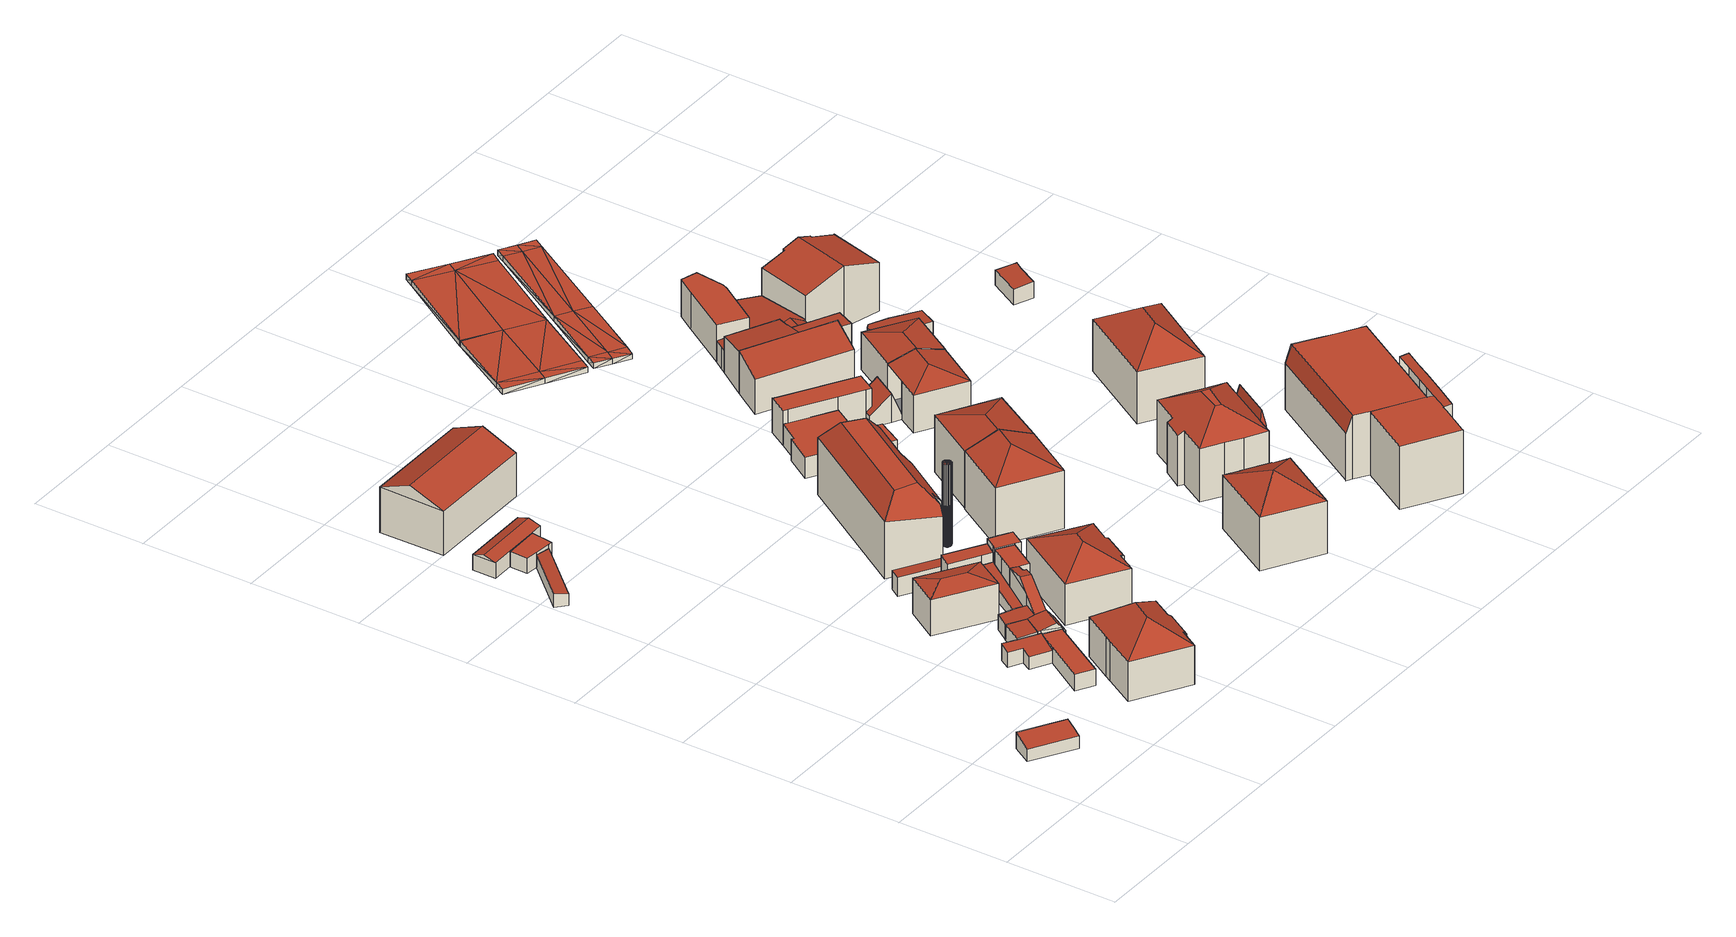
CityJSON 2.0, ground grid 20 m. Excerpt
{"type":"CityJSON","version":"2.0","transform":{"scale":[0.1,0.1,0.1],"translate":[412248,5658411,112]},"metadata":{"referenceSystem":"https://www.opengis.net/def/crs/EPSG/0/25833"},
"CityObjects":{
"building1":{"type":"Building","attributes":{"Dachtyp_tdc":"tdcPolyFlatRoof","Gemeindeschluessel":14612000,"Dachneigung":10.84,"QualitaetDacherkennung":71,"Geometrietyp2DReferenz":"3000","measuredHeight":3.01,"function":"31001_9998","roofType":"2100"},"geometry":[{"type":"Solid","lod":"2","boundaries":[[[[0,1,2,3]],[[1,4,5,2]],[[4,6,7,5]],[[6,8,9,7]],[[8,0,3,9]],[[8,6,4,1,0]],[[3,2,5,7,9]]]],"semantics":{"surfaces":[{"type":"WallSurface"},{"type":"RoofSurface"},{"type":"GroundSurface"}],"values":[[0,0,0,0,0,1,2]]}}]},
"building2":{"type":"Building","attributes":{"Dachtyp_tdc":"tdcPolyFlatRoof","Gemeindeschluessel":14612000,"Dachneigung":6.75,"QualitaetDacherkennung":73,"Geometrietyp2DReferenz":"3000","measuredHeight":2.39,"function":"31001_9998","roofType":"2100"},"geometry":[{"type":"Solid","lod":"2","boundaries":[[[[10,11,12,13]],[[11,14,15,12]],[[14,16,17,15]],[[16,10,13,17]],[[16,14,11,10]],[[13,12,15,17]]]],"semantics":{"surfaces":[{"type":"WallSurface"},{"type":"RoofSurface"},{"type":"GroundSurface"}],"values":[[0,0,0,0,1,2]]}}]},
"building3":{"type":"Building","attributes":{"Dachtyp_tdc":"tdcPolyFlatRoof","Gemeindeschluessel":14612000,"Dachneigung":0,"QualitaetDacherkennung":74,"Geometrietyp2DReferenz":"3000","measuredHeight":3.04,"function":"31001_9998","roofType":"1000"},"geometry":[{"type":"Solid","lod":"2","boundaries":[[[[18,19,20,21]],[[19,22,23,20]],[[22,24,25,23]],[[24,26,27,25]],[[26,18,21,27]],[[26,24,22,19,18]],[[21,20,23,25,27]]]],"semantics":{"surfaces":[{"type":"WallSurface"},{"type":"RoofSurface"},{"type":"GroundSurface"}],"values":[[0,0,0,0,0,1,2]]}}]},
"building4":{"type":"Building","attributes":{"Dachtyp_tdc":"tdcPolyFlatRoof","Gemeindeschluessel":14612000,"Dachneigung":10.93,"QualitaetDacherkennung":61,"Geometrietyp2DReferenz":"3000","measuredHeight":3.17,"function":"31001_9998","roofType":"2100"},"geometry":[{"type":"Solid","lod":"2","boundaries":[[[[28,29,30,31]],[[29,32,33,30]],[[32,34,35,33]],[[34,36,37,35]],[[36,38,39,37]],[[38,40,41,39]],[[40,42,43,41]],[[42,28,31,43]],[[42,40,38,36,34,32,29,28]],[[31,30,33,35,37,39,41,43]]]],"semantics":{"surfaces":[{"type":"WallSurface"},{"type":"RoofSurface"},{"type":"GroundSurface"}],"values":[[0,0,0,0,0,0,0,0,1,2]]}}]},
"building5":{"type":"Building","attributes":{"Dachtyp_tdc":"tdcHipRoof","Gemeindeschluessel":14612000,"Dachneigung":35.34,"QualitaetDacherkennung":73,"Geometrietyp2DReferenz":"3000","measuredHeight":11.18,"function":"31001_9998","roofType":"3200"},"geometry":[{"type":"Solid","lod":"2","boundaries":[[[[44,45,46,47]],[[45,48,49,46]],[[48,50,51,49]],[[50,52,53,51]],[[52,54,55,53]],[[54,56,57,55]],[[56,58,59,57]],[[58,60,61,59]],[[60,62,63,61]],[[62,44,47,63]],[[58,56,64]],[[50,48,65]],[[56,54,52,50,65,64]],[[48,45,44,62,60,58,64,65]],[[47,46,49,51,53,55,57,59,61,63]]]],"semantics":{"surfaces":[{"type":"WallSurface"},{"type":"RoofSurface"},{"type":"GroundSurface"}],"values":[[0,0,0,0,0,0,0,0,0,0,1,1,1,1,2]]}}]},
"building6":{"type":"Building","attributes":{"Gemeindeschluessel":14612000,"Dachtyp_tdc":"tdcPolyFlatRoof","Dachneigung":3.36,"QualitaetDacherkennung":76,"Geometrietyp2DReferenz":"3000","measuredHeight":3.01,"function":"31001_9998","roofType":"2100"},"geometry":[{"type":"Solid","lod":"2","boundaries":[[[[66,67,68,69]],[[67,70,71,68]],[[70,72,73,71]],[[72,66,69,73]],[[72,70,67,66]],[[69,68,71,73]]]],"semantics":{"surfaces":[{"type":"WallSurface"},{"type":"RoofSurface"},{"type":"GroundSurface"}],"values":[[0,0,0,0,1,2]]}}]},
"building7":{"type":"Building","attributes":{"Dachtyp_tdc":"tdcPolyFlatRoof","Gemeindeschluessel":14612000,"Dachneigung":2.92,"QualitaetDacherkennung":87,"Geometrietyp2DReferenz":"3000","measuredHeight":2.9,"function":"31001_9998","roofType":"2100"},"geometry":[{"type":"Solid","lod":"2","boundaries":[[[[74,75,76,77]],[[75,78,79,76]],[[78,80,81,79]],[[80,82,83,81]],[[82,84,85,83]],[[84,74,77,85]],[[84,82,80,78,75,74]],[[77,76,79,81,83,85]]]],"semantics":{"surfaces":[{"type":"WallSurface"},{"type":"RoofSurface"},{"type":"GroundSurface"}],"values":[[0,0,0,0,0,0,1,2]]}}]},
"building8":{"type":"Building","attributes":{"Dachtyp_tdc":"tdcFreeFormRoof","Gemeindeschluessel":14612000,"Dachneigung":18.7,"QualitaetDacherkennung":93,"Geometrietyp2DReferenz":"3000","measuredHeight":3.52,"function":"31001_9998","roofType":"5000"},"geometry":[{"type":"Solid","lod":"2","boundaries":[[[[86,87,88,89]],[[87,90,91,88]],[[90,92,93,91]],[[92,78,94,93]],[[78,95,96,94]],[[95,86,89,96]],[[78,92,97,98,86,95]],[[97,90,87,98]],[[87,86,98]],[[92,90,97]],[[89,88,91,93,94,96]]]],"semantics":{"surfaces":[{"type":"WallSurface"},{"type":"RoofSurface"},{"type":"GroundSurface"}],"values":[[0,0,0,0,0,0,1,1,0,0,2]]}}]},
"building9":{"type":"Building","attributes":{"Dachtyp_tdc":"tdcFreeFormRoof","Gemeindeschluessel":14612000,"Dachneigung":12.52,"QualitaetDacherkennung":24,"Geometrietyp2DReferenz":"3000","measuredHeight":4.05,"function":"31001_9998","roofType":"5000"},"geometry":[{"type":"Solid","lod":"2","boundaries":[[[[99,100,101,102,103]],[[101,100,104,67,70,105]],[[99,104,100]],[[105,102,101]],[[106,107,108,109,110,111,112]],[[102,105,107,106]],[[105,70,108,107]],[[70,67,109,108]],[[67,104,110,109]],[[104,99,111,110]],[[99,103,112,111]],[[103,102,106,112]]]],"semantics":{"surfaces":[{"type":"RoofSurface"},{"type":"WallSurface"},{"type":"GroundSurface"}],"values":[[0,0,1,1,2,1,1,1,1,1,1,1]]}}]},
"building10":{"type":"Building","attributes":{"Dachtyp_tdc":"tdcPolyFlatRoof","Gemeindeschluessel":14612000,"Dachneigung":3.52,"QualitaetDacherkennung":75,"Geometrietyp2DReferenz":"3000","measuredHeight":3,"function":"31001_9998","roofType":"2100"},"geometry":[{"type":"Solid","lod":"2","boundaries":[[[[66,113,114,115]],[[113,116,117,114]],[[116,118,119,117]],[[118,120,121,119]],[[120,67,122,121]],[[67,66,115,122]],[[67,120,118,116,113,66]],[[115,114,117,119,121,122]]]],"semantics":{"surfaces":[{"type":"WallSurface"},{"type":"RoofSurface"},{"type":"GroundSurface"}],"values":[[0,0,0,0,0,0,1,2]]}}]},
"building11":{"type":"Building","attributes":{"Dachtyp_tdc":"tdcHipRoof","Gemeindeschluessel":14612000,"Dachneigung":16.91,"QualitaetDacherkennung":79,"Geometrietyp2DReferenz":"3000","measuredHeight":7.67,"function":"31001_9998","roofType":"3200"},"geometry":[{"type":"Solid","lod":"2","boundaries":[[[[123,124,125,126]],[[124,127,128,125]],[[127,129,130,128]],[[129,123,126,130]],[[127,124,131]],[[123,129,132]],[[124,123,132,131]],[[129,127,131,132]],[[126,125,128,130]]]],"semantics":{"surfaces":[{"type":"WallSurface"},{"type":"RoofSurface"},{"type":"GroundSurface"}],"values":[[0,0,0,0,1,1,1,1,2]]}}]},
"building12":{"type":"Building","attributes":{"Dachtyp_tdc":"tdcFreeFormRoof","Gemeindeschluessel":14612000,"Dachneigung":32.38,"QualitaetDacherkennung":28,"Geometrietyp2DReferenz":"3000","measuredHeight":6.66,"function":"31001_9998","roofType":"5000"},"geometry":[{"type":"Solid","lod":"2","boundaries":[[[[133,134,135,136]],[[134,137,138,135]],[[137,139,140,138]],[[139,141,142,140]],[[141,143,144,142]],[[143,145,146,144]],[[145,133,136,146]],[[147,148,134,133,145]],[[147,143,141,139,137,148]],[[145,143,147]],[[137,134,148]],[[136,135,138,140,142,144,146]]]],"semantics":{"surfaces":[{"type":"WallSurface"},{"type":"RoofSurface"},{"type":"GroundSurface"}],"values":[[0,0,0,0,0,0,0,1,1,0,0,2]]}}]},
"building13":{"type":"Building","attributes":{"Dachtyp_tdc":"tdcGableRoof","Gemeindeschluessel":14612000,"Dachneigung":23.23,"QualitaetDacherkennung":93,"Geometrietyp2DReferenz":"3000","measuredHeight":10.66,"function":"31001_9998","roofType":"3100"},"geometry":[{"type":"Solid","lod":"2","boundaries":[[[[149,150,151,152]],[[150,153,154,151]],[[153,155,156,154]],[[155,149,152,156]],[[153,150,157]],[[149,155,158]],[[150,149,158,157]],[[155,153,157,158]],[[152,151,154,156]]]],"semantics":{"surfaces":[{"type":"WallSurface"},{"type":"RoofSurface"},{"type":"GroundSurface"}],"values":[[0,0,0,0,0,0,1,1,2]]}}]},
"building14":{"type":"Building","attributes":{"Dachtyp_tdc":"tdcPolyFlatRoof","Gemeindeschluessel":14612000,"Dachneigung":5.98,"QualitaetDacherkennung":38,"Geometrietyp2DReferenz":"3000","measuredHeight":3.08,"function":"31001_9998","roofType":"2100"},"geometry":[{"type":"Solid","lod":"2","boundaries":[[[[159,160,161,162]],[[160,163,119,161]],[[163,164,117,119]],[[164,165,166,117]],[[165,167,168,166]],[[167,169,170,168]],[[169,171,172,170]],[[171,159,162,172]],[[171,169,167,165,164,163,160,159]],[[162,161,119,117,166,168,170,172]]]],"semantics":{"surfaces":[{"type":"WallSurface"},{"type":"RoofSurface"},{"type":"GroundSurface"}],"values":[[0,0,0,0,0,0,0,0,1,2]]}}]},
"building15":{"type":"Building","attributes":{"Dachtyp_tdc":"tdcPolyFlatRoof","Gemeindeschluessel":14612000,"Dachneigung":7.41,"QualitaetDacherkennung":58,"Geometrietyp2DReferenz":"3000","measuredHeight":5.14,"function":"31001_9998","roofType":"2100"},"geometry":[{"type":"Solid","lod":"2","boundaries":[[[[173,174,175,176]],[[174,177,178,175]],[[177,179,170,178]],[[179,180,168,170]],[[180,173,176,168]],[[180,179,177,174,173]],[[176,175,178,170,168]]]],"semantics":{"surfaces":[{"type":"WallSurface"},{"type":"RoofSurface"},{"type":"GroundSurface"}],"values":[[0,0,0,0,0,1,2]]}}]},
"building16":{"type":"Building","attributes":{"Dachtyp_tdc":"tdcPolyFlatRoof","Gemeindeschluessel":14612000,"Dachneigung":0,"QualitaetDacherkennung":71,"Geometrietyp2DReferenz":"3000","measuredHeight":5.78,"function":"31001_9998","roofType":"1000"},"geometry":[{"type":"Solid","lod":"2","boundaries":[[[[139,137,161,181]],[[137,182,162,161]],[[182,183,172,162]],[[183,184,185,172]],[[184,186,187,185]],[[186,139,181,187]],[[186,184,183,182,137,139]],[[181,161,162,172,185,187]]]],"semantics":{"surfaces":[{"type":"WallSurface"},{"type":"RoofSurface"},{"type":"GroundSurface"}],"values":[[0,0,0,0,0,0,1,2]]}}]},
"building17":{"type":"Building","attributes":{"Dachtyp_tdc":"tdcPolyFlatRoof","Gemeindeschluessel":14612000,"Dachneigung":3.73,"QualitaetDacherkennung":64,"Geometrietyp2DReferenz":"3000","measuredHeight":3.56,"function":"31001_9998","roofType":"2100"},"geometry":[{"type":"Solid","lod":"2","boundaries":[[[[188,189,190,191]],[[189,192,193,190]],[[192,194,195,193]],[[194,196,197,195]],[[194,192,189,188,198,199,200,201,202,196]],[[197,203,204,205,206,207,191,190,193,195]],[[201,200,205,204]],[[200,199,206,205]],[[199,198,207,206]],[[198,188,191,207]],[[196,202,203,197]],[[202,201,204,203]]]],"semantics":{"surfaces":[{"type":"WallSurface"},{"type":"RoofSurface"},{"type":"GroundSurface"}],"values":[[0,0,0,0,1,2,0,0,0,0,0,0]]}}]},
"building18":{"type":"Building","attributes":{"Dachtyp_tdc":"tdcHipRoof","Gemeindeschluessel":14612000,"Dachneigung":29.49,"QualitaetDacherkennung":66,"Geometrietyp2DReferenz":"3000","measuredHeight":10.5,"function":"31001_9998","roofType":"3200"},"geometry":[{"type":"Solid","lod":"2","boundaries":[[[[208,209,210,211]],[[209,212,213,210]],[[212,214,215,213]],[[214,216,217,215]],[[216,218,219,217]],[[218,220,221,219]],[[220,222,223,221]],[[222,208,211,223]],[[214,212,224]],[[218,216,225]],[[212,209,208,222,220,218,225,224]],[[216,214,224,225]],[[211,210,213,215,217,219,221,223]]]],"semantics":{"surfaces":[{"type":"WallSurface"},{"type":"RoofSurface"},{"type":"GroundSurface"}],"values":[[0,0,0,0,0,0,0,0,1,1,1,1,2]]}}]},
"building19":{"type":"Building","attributes":{"Dachtyp_tdc":"tdcPolyFlatRoof","Gemeindeschluessel":14612000,"Dachneigung":0,"QualitaetDacherkennung":63,"Geometrietyp2DReferenz":"3000","measuredHeight":5.87,"function":"31001_9998","roofType":"1000"},"geometry":[{"type":"Solid","lod":"2","boundaries":[[[[226,227,228,229]],[[227,230,231,228]],[[230,232,233,231]],[[232,234,235,233]],[[234,236,237,235]],[[236,238,239,237]],[[238,226,229,239]],[[238,236,234,232,230,227,226]],[[229,228,231,233,235,237,239]]]],"semantics":{"surfaces":[{"type":"WallSurface"},{"type":"RoofSurface"},{"type":"GroundSurface"}],"values":[[0,0,0,0,0,0,0,1,2]]}}]},
"building20":{"type":"Building","attributes":{"Erfassungsdatum_Objekt":"2022-03-29","BodenHoehe":114.12,"gemHoehe":15,"BauwerkHoehe":15,"Breite":1.5,"Gemeindeschluessel":"14612000","Geometrietyp2DReferenz":"3000","measuredHeight":15,"function":"51002_1290"},"geometry":[{"type":"MultiSurface","lod":"2","boundaries":[[[240,241,242]],[[240,243,241]],[[240,244,245]],[[240,245,246]],[[240,246,247]],[[240,247,248]],[[240,248,249]],[[240,249,250]],[[240,250,251]],[[240,251,252]],[[240,252,253]],[[240,253,254]],[[240,254,255]],[[240,255,256]],[[240,256,257]],[[240,257,258]],[[240,258,259]],[[240,259,243]],[[259,258,260]],[[259,260,261]],[[258,257,262]],[[258,262,260]],[[257,256,263]],[[257,263,262]],[[256,255,264]],[[256,264,263]],[[255,254,265]],[[255,265,264]],[[254,253,266]],[[254,266,265]],[[253,252,267]],[[253,267,266]],[[252,251,268]],[[252,268,267]],[[251,250,269]],[[251,269,268]],[[250,249,270]],[[250,270,269]],[[249,248,271]],[[249,271,270]],[[248,247,272]],[[248,272,271]],[[247,246,273]],[[247,273,272]],[[246,245,274]],[[246,274,273]],[[245,244,275]],[[245,275,274]],[[244,240,276]],[[244,276,275]],[[240,242,277]],[[240,277,276]],[[242,241,278]],[[242,278,277]],[[241,243,279]],[[241,279,278]],[[243,259,261]],[[243,261,279]],[[273,274,275]],[[273,275,276]],[[273,276,277]],[[273,277,278]],[[273,278,279]],[[273,279,261]],[[273,261,260]],[[273,260,262]],[[273,262,263]],[[273,263,264]],[[273,264,265]],[[273,265,266]],[[273,266,267]],[[273,267,268]],[[273,268,269]],[[273,269,270]],[[273,270,271]],[[273,271,272]]],"semantics":{"surfaces":[{"type":"RoofSurface"},{"type":"WallSurface"},{"type":"GroundSurface"}],"values":[0,0,0,0,0,0,0,0,0,0,0,0,0,0,0,0,0,0,1,1,1,1,1,1,1,1,1,1,1,1,1,1,1,1,1,1,1,1,1,1,1,1,1,1,1,1,1,1,1,1,1,1,1,1,1,1,1,1,2,2,2,2,2,2,2,2,2,2,2,2,2,2,2,2,2,2]}}]},
"building21":{"type":"Building","attributes":{"Dachtyp_tdc":"tdcFreeFormRoof","Gemeindeschluessel":14612000,"Dachneigung":50.07,"QualitaetDacherkennung":60,"Geometrietyp2DReferenz":"3000","measuredHeight":13.92,"function":"31001_9998","roofType":"5000"},"geometry":[{"type":"Solid","lod":"2","boundaries":[[[[280,281,282,283]],[[281,284,285,282]],[[284,286,287,285]],[[286,288,289,287]],[[288,290,291,289]],[[290,292,293,291]],[[292,294,295,293]],[[294,280,283,295]],[[296,297,281,280]],[[298,299,284,281,297]],[[286,299,298,300,301,292,290,288]],[[294,301,300,296,280]],[[300,298,297,296]],[[294,292,301]],[[286,284,299]],[[283,282,285,287,289,291,293,295]]]],"semantics":{"surfaces":[{"type":"WallSurface"},{"type":"RoofSurface"},{"type":"GroundSurface"}],"values":[[0,0,0,0,0,0,0,0,1,1,1,1,1,0,0,2]]}}]},
"building22":{"type":"Building","attributes":{"Dachtyp_tdc":"tdcHipAndGableRoof","Gemeindeschluessel":14612000,"Dachneigung":22.28,"QualitaetDacherkennung":74,"Geometrietyp2DReferenz":"3000","measuredHeight":13.03,"function":"31001_9998","roofType":"5000"},"geometry":[{"type":"Solid","lod":"2","boundaries":[[[[302,303,304,305]],[[303,306,307,304]],[[306,308,309,307]],[[308,302,305,309]],[[306,303,310]],[[302,308,311]],[[303,302,311,310]],[[308,306,310,311]],[[305,304,307,309]]]],"semantics":{"surfaces":[{"type":"WallSurface"},{"type":"RoofSurface"},{"type":"GroundSurface"}],"values":[[0,0,0,0,1,0,1,1,2]]}}]},
"building23":{"type":"Building","attributes":{"Dachtyp_tdc":"tdcTentRoof","Gemeindeschluessel":14612000,"Dachneigung":29.88,"QualitaetDacherkennung":41,"Geometrietyp2DReferenz":"3000","measuredHeight":12.99,"function":"31001_9998","roofType":"3500"},"geometry":[{"type":"Solid","lod":"2","boundaries":[[[[312,313,314,315]],[[313,316,317,314]],[[316,318,319,317]],[[318,320,321,319]],[[320,322,323,321]],[[322,324,325,323]],[[324,326,327,325]],[[326,312,315,327]],[[318,316,328]],[[312,326,324,322,320,318,328]],[[313,312,328]],[[316,313,328]],[[315,314,317,319,321,323,325,327]]]],"semantics":{"surfaces":[{"type":"WallSurface"},{"type":"RoofSurface"},{"type":"GroundSurface"}],"values":[[0,0,0,0,0,0,0,0,1,1,1,1,2]]}}]},
"building24":{"type":"Building","attributes":{"Dachtyp_tdc":"tdcFreeFormRoof","Gemeindeschluessel":14612000,"Dachneigung":21.95,"QualitaetDacherkennung":76,"Geometrietyp2DReferenz":"3000","measuredHeight":12.9,"function":"31001_9998","roofType":"5000"},"geometry":[{"type":"Solid","lod":"2","boundaries":[[[[302,329,330,331]],[[329,332,333,330]],[[332,334,335,333]],[[334,336,337,335]],[[336,302,331,337]],[[338,339,336,334,340]],[[338,340,332,329,341]],[[302,339,338,341]],[[334,332,340]],[[302,336,339]],[[329,302,341]],[[331,330,333,335,337]]]],"semantics":{"surfaces":[{"type":"WallSurface"},{"type":"RoofSurface"},{"type":"GroundSurface"}],"values":[[0,0,0,0,0,1,1,1,0,0,0,2]]}}]},
"building25":{"type":"Building","attributes":{"Gemeindeschluessel":14612000,"Geometrietyp2DReferenz":"3000","function":"31001_9998","roofType":"9999"},"children":["building25-1","building25-2"]},
"building25-1":{"type":"BuildingPart","attributes":{"Dachtyp_tdc":"tdcPolyFlatRoof","Dachneigung":0,"QualitaetDacherkennung":78,"Geometrietyp2DReferenz":"3000","measuredHeight":2.72,"roofType":"1000"},"parents":["building25"],"geometry":[{"type":"MultiSurface","lod":"2","boundaries":[[[342,343,344,345]],[[343,346,347,344]],[[346,348,349,347]],[[348,346,343,342]],[[345,344,347,349]]],"semantics":{"surfaces":[{"type":"WallSurface"},{"type":"RoofSurface"},{"type":"GroundSurface"}],"values":[0,0,0,1,2]}}]},
"building25-2":{"type":"BuildingPart","attributes":{"Dachtyp_tdc":"tdcPolyFlatRoof","Dachneigung":0,"QualitaetDacherkennung":74,"Geometrietyp2DReferenz":"3000","measuredHeight":3.95,"roofType":"1000"},"parents":["building25"],"geometry":[{"type":"MultiSurface","lod":"2","boundaries":[[[350,351,352,353]],[[351,354,342,345,352]],[[355,356,357,349,348]],[[356,358,359,357]],[[358,360,361,359]],[[360,362,363,361]],[[362,350,353,363]],[[362,360,358,356,355,354,351,350]],[[353,352,345,349,357,359,361,363]]],"semantics":{"surfaces":[{"type":"WallSurface"},{"type":"RoofSurface"},{"type":"GroundSurface"}],"values":[0,0,0,0,0,0,0,1,2]}}]},
"building26":{"type":"Building","attributes":{"Dachtyp_tdc":"tdcPolyFlatRoof","Gemeindeschluessel":14612000,"Dachneigung":0,"QualitaetDacherkennung":34,"Geometrietyp2DReferenz":"3000","measuredHeight":6.32,"function":"31001_9998","roofType":"1000"},"geometry":[{"type":"Solid","lod":"2","boundaries":[[[[364,365,353,366]],[[365,367,368,353]],[[367,369,363,368]],[[369,370,371,363]],[[370,372,373,371]],[[372,374,375,373]],[[372,370,369,367,365,364,376,374]],[[375,377,366,353,368,363,371,373]],[[374,376,377,375]],[[376,364,366,377]]]],"semantics":{"surfaces":[{"type":"WallSurface"},{"type":"RoofSurface"},{"type":"GroundSurface"}],"values":[[0,0,0,0,0,0,1,2,0,0]]}}]},
"building27":{"type":"Building","attributes":{"BodenHoehe":117.03,"gemHoehe":0,"BauwerkHoehe":1,"Breite":14.5,"Erfassungsdatum_Objekt":"2022-03-29","Gemeindeschluessel":"14612000","Geometrietyp2DReferenz":"3000","measuredHeight":1,"function":"53001_1800"},"geometry":[{"type":"MultiSurface","lod":"2","boundaries":[[[378,379,380]],[[378,380,381]],[[382,383,378]],[[378,383,379]],[[384,385,383]],[[384,383,382]],[[386,387,384]],[[384,387,385]],[[388,378,381]],[[388,381,389]],[[390,382,391]],[[391,382,378]],[[391,378,388]],[[392,384,382]],[[392,382,393]],[[393,382,390]],[[394,386,392]],[[392,386,384]],[[381,380,395]],[[381,395,396]],[[380,379,397]],[[380,397,395]],[[379,383,398]],[[379,398,397]],[[383,385,399]],[[383,399,398]],[[385,387,400]],[[385,400,399]],[[387,386,401]],[[387,401,400]],[[386,394,402]],[[386,402,401]],[[394,392,403]],[[394,403,402]],[[392,393,404]],[[392,404,403]],[[393,390,405]],[[393,405,404]],[[390,391,406]],[[390,406,405]],[[391,388,407]],[[391,407,406]],[[388,389,408]],[[388,408,407]],[[389,381,396]],[[389,396,408]],[[395,397,409]],[[396,395,409]],[[397,398,409]],[[398,399,410]],[[411,398,410]],[[410,400,401]],[[399,400,410]],[[396,409,407]],[[408,396,407]],[[406,411,405]],[[409,398,411]],[[409,411,406]],[[407,409,406]],[[411,410,403]],[[404,411,403]],[[405,411,404]],[[403,401,402]],[[410,401,403]]],"semantics":{"surfaces":[{"type":"RoofSurface"},{"type":"WallSurface"},{"type":"GroundSurface"}],"values":[0,0,0,0,0,0,0,0,0,0,0,0,0,0,0,0,0,0,1,1,1,1,1,1,1,1,1,1,1,1,1,1,1,1,1,1,1,1,1,1,1,1,1,1,1,1,2,2,2,2,2,2,2,2,2,2,2,2,2,2,2,2,2,2]}}]},
"building28":{"type":"Building","attributes":{"Gemeindeschluessel":14612000,"Geometrietyp2DReferenz":"3000","function":"31001_9998","roofType":"9999"},"children":["building28-1","building28-2"]},
"building28-1":{"type":"BuildingPart","attributes":{"Dachtyp_tdc":"tdcCutTentRoof","Dachneigung":32.56,"QualitaetDacherkennung":64,"Geometrietyp2DReferenz":"3000","measuredHeight":13,"roofType":"9999"},"parents":["building28"],"geometry":[{"type":"MultiSurface","lod":"2","boundaries":[[[412,413,414,415]],[[413,416,417,414]],[[416,418,419,417]],[[418,420,421,419]],[[420,422,423,421]],[[422,424,425,426,423]],[[427,428,429]],[[427,430,431,428]],[[430,432,433,431]],[[432,434,435,433]],[[434,436,437,435]],[[436,438,439,437]],[[438,440,441,439]],[[440,412,415,441]],[[422,420,418,416,442,443]],[[430,427,424,422,443,444]],[[436,434,432,430,444,445]],[[416,413,412,440,438,436,445,442]],[[445,444,443,442]],[[415,414,417,419,421,423,426,428,431,433,435,437,439,441]]],"semantics":{"surfaces":[{"type":"WallSurface"},{"type":"RoofSurface"},{"type":"GroundSurface"}],"values":[0,0,0,0,0,0,0,0,0,0,0,0,0,0,1,1,1,1,1,2]}}]},
"building28-2":{"type":"BuildingPart","attributes":{"Dachtyp_tdc":"tdcFreeFormRoof","Dachneigung":79.41,"QualitaetDacherkennung":38,"Geometrietyp2DReferenz":"3000","measuredHeight":11.25,"roofType":"5000"},"parents":["building28"],"geometry":[{"type":"MultiSurface","lod":"2","boundaries":[[[446,447,448,449]],[[450,429,447,451]],[[452,451,447,446]],[[452,446,425]],[[425,450,451,452]],[[429,450,425]],[[449,448,428,426]],[[447,429,428,448]],[[425,446,449,426]]],"semantics":{"surfaces":[{"type":"WallSurface"},{"type":"RoofSurface"},{"type":"GroundSurface"}],"values":[0,1,1,1,1,0,2,0,0]}}]},
"building29":{"type":"Building","attributes":{"Gemeindeschluessel":14612000,"Geometrietyp2DReferenz":"3000","function":"31001_9998","roofType":"9999"},"children":["building29-1","building29-2"]},
"building29-1":{"type":"BuildingPart","attributes":{"Dachtyp_tdc":"tdcGableRoof","Dachneigung":67.47,"QualitaetDacherkennung":12,"Geometrietyp2DReferenz":"3000","measuredHeight":5.17,"roofType":"3100"},"parents":["building29"],"geometry":[{"type":"MultiSurface","lod":"2","boundaries":[[[453,454,455,456]],[[454,457,458,455]],[[457,459,460,458]],[[459,461,462,460]],[[463,464,465,466]],[[464,467,468,465]],[[467,469,470,468]],[[469,471,472,470]],[[471,453,456,472]],[[467,464,463,461,459]],[[459,457,454,453,471,469,467]],[[456,455,458,460,462,466,465,468,470,472]]],"semantics":{"surfaces":[{"type":"WallSurface"},{"type":"RoofSurface"},{"type":"GroundSurface"}],"values":[0,0,0,0,0,0,0,0,0,1,1,2]}}]},
"building29-2":{"type":"BuildingPart","attributes":{"Dachtyp_tdc":"tdcHipAndGableRoof","Dachneigung":16.96,"QualitaetDacherkennung":81,"Geometrietyp2DReferenz":"3000","measuredHeight":8.43,"roofType":"5000"},"parents":["building29"],"geometry":[{"type":"MultiSurface","lod":"2","boundaries":[[[473,474,475,462,461]],[[474,476,477,475]],[[476,478,479,477]],[[478,480,481,479]],[[480,482,483,481]],[[482,484,465,483]],[[484,485,463,466,465]],[[482,480,486]],[[480,478,476,474,486]],[[474,473,485,484,482,486]],[[462,475,477,479,481,483,465,466]]],"semantics":{"surfaces":[{"type":"WallSurface"},{"type":"RoofSurface"},{"type":"GroundSurface"}],"values":[0,0,0,0,0,0,0,1,1,1,2]}}]},
"building30":{"type":"Building","attributes":{"Dachtyp_tdc":"tdcPolyFlatRoof","Gemeindeschluessel":14612000,"Dachneigung":13.62,"QualitaetDacherkennung":78,"Geometrietyp2DReferenz":"3000","measuredHeight":7.95,"function":"31001_9998","roofType":"2100"},"geometry":[{"type":"Solid","lod":"2","boundaries":[[[[487,488,489,490]],[[488,491,492,489]],[[491,493,494,492]],[[493,495,496,494]],[[495,487,490,496]],[[495,493,491,488,487]],[[490,489,492,494,496]]]],"semantics":{"surfaces":[{"type":"WallSurface"},{"type":"RoofSurface"},{"type":"GroundSurface"}],"values":[[0,0,0,0,0,1,2]]}}]},
"building31":{"type":"Building","attributes":{"Gemeindeschluessel":14612000,"Geometrietyp2DReferenz":"3000","function":"31001_9998","roofType":"9999"},"children":["building31-1","building31-2"]},
"building31-1":{"type":"BuildingPart","attributes":{"Dachtyp_tdc":"tdcPolyFlatRoof","Dachneigung":9.94,"QualitaetDacherkennung":77,"Geometrietyp2DReferenz":"3000","measuredHeight":7.71,"roofType":"2100"},"parents":["building31"],"geometry":[{"type":"MultiSurface","lod":"2","boundaries":[[[497,498,499,500]],[[498,501,502,499]],[[501,503,504,505,502]],[[506,507,489,492,508]],[[507,497,500,489]],[[507,506,503,501,498,497]],[[500,499,502,505,492,489]]],"semantics":{"surfaces":[{"type":"WallSurface"},{"type":"RoofSurface"},{"type":"GroundSurface"}],"values":[0,0,0,0,0,1,2]}}]},
"building31-2":{"type":"BuildingPart","attributes":{"Dachtyp_tdc":"tdcPolyFlatRoof","Dachneigung":4.11,"QualitaetDacherkennung":67,"Geometrietyp2DReferenz":"3000","measuredHeight":6.62,"roofType":"2100"},"parents":["building31"],"geometry":[{"type":"MultiSurface","lod":"2","boundaries":[[[504,509,510,505]],[[509,511,512,510]],[[511,513,514,512]],[[513,515,494,514]],[[515,508,492,494]],[[508,515,513,511,509,504]],[[505,510,512,514,494,492]]],"semantics":{"surfaces":[{"type":"WallSurface"},{"type":"RoofSurface"},{"type":"GroundSurface"}],"values":[0,0,0,0,0,1,2]}}]},
"building32":{"type":"Building","attributes":{"Dachtyp_tdc":"tdcHipAndGableRoof","Gemeindeschluessel":14612000,"Dachneigung":16.82,"QualitaetDacherkennung":82,"Geometrietyp2DReferenz":"3000","measuredHeight":8.29,"function":"31001_9998","roofType":"5000"},"geometry":[{"type":"Solid","lod":"2","boundaries":[[[[516,517,518,519]],[[517,520,521,518]],[[520,522,523,521]],[[522,516,519,523]],[[520,517,524]],[[516,522,525]],[[517,516,525,524]],[[522,520,524,525]],[[519,518,521,523]]]],"semantics":{"surfaces":[{"type":"WallSurface"},{"type":"RoofSurface"},{"type":"GroundSurface"}],"values":[[0,0,0,0,1,0,1,1,2]]}}]},
"building33":{"type":"Building","attributes":{"Gemeindeschluessel":14612000,"Geometrietyp2DReferenz":"3000","function":"31001_9998","roofType":"9999"},"children":["building33-1","building33-2","building33-3"]},
"building33-1":{"type":"BuildingPart","attributes":{"Dachtyp_tdc":"tdcGableRoof","Dachneigung":27.77,"QualitaetDacherkennung":14,"Geometrietyp2DReferenz":"3000","measuredHeight":6.21,"roofType":"3100"},"parents":["building33"],"geometry":[{"type":"MultiSurface","lod":"2","boundaries":[[[526,527,502,528]],[[527,529,499,502]],[[530,531,510,532]],[[531,526,528,510]],[[533,529,534,535,529,527,526]],[[526,531,530,536,533]],[[528,502,499,537,499,538,532,510]]],"semantics":{"surfaces":[{"type":"WallSurface"},{"type":"RoofSurface"},{"type":"GroundSurface"}],"values":[0,0,0,0,1,1,2]}}]},
"building33-2":{"type":"BuildingPart","attributes":{"Dachtyp_tdc":"tdcFreeFormRoof","Dachneigung":41.19,"QualitaetDacherkennung":11,"Geometrietyp2DReferenz":"3000","measuredHeight":5.19,"roofType":"5000"},"parents":["building33"],"geometry":[{"type":"MultiSurface","lod":"2","boundaries":[[[539,540,541,542]],[[540,543,544,541]],[[545,546,500,537]],[[546,539,542,500]],[[547,543,540,548]],[[540,539,546,548]],[[546,545,547,548]],[[542,541,544,549,537,500]]],"semantics":{"surfaces":[{"type":"WallSurface"},{"type":"RoofSurface"},{"type":"GroundSurface"}],"values":[0,0,0,0,1,1,1,2]}}]},
"building33-3":{"type":"BuildingPart","attributes":{"Dachtyp_tdc":"tdcPolyFlatRoof","Dachneigung":4.06,"QualitaetDacherkennung":47,"Geometrietyp2DReferenz":"3000","measuredHeight":5.16,"roofType":"2100"},"parents":["building33"],"geometry":[{"type":"MultiSurface","lod":"2","boundaries":[[[550,551,530,532,552]],[[553,554,555,544,543]],[[554,550,552,555]],[[554,553,556,534,557,558,536,551,550]],[[552,532,538,499,537,549,544,555]]],"semantics":{"surfaces":[{"type":"WallSurface"},{"type":"RoofSurface"},{"type":"GroundSurface"}],"values":[0,0,0,1,2]}}]},
"building34":{"type":"Building","attributes":{"Erfassungsdatum_Objekt":"2022-03-29","BodenHoehe":115.2,"gemHoehe":0,"Zustand":2100,"BauwerkHoehe":1,"Breite":6.5,"Gemeindeschluessel":"14612000","Geometrietyp2DReferenz":"3000","measuredHeight":1,"function":"53001_1800"},"geometry":[{"type":"MultiSurface","lod":"2","boundaries":[[[559,560,561]],[[561,560,562]],[[563,564,560]],[[563,560,559]],[[565,566,563]],[[563,566,564]],[[567,568,565]],[[565,568,566]],[[569,559,570]],[[570,559,561]],[[571,563,559]],[[571,559,569]],[[572,565,571]],[[571,565,563]],[[573,567,572]],[[572,567,565]],[[564,566,574]],[[564,574,575]],[[566,568,576]],[[566,576,574]],[[568,567,577]],[[568,577,576]],[[567,573,578]],[[567,578,577]],[[573,572,579]],[[573,579,578]],[[572,571,580]],[[572,580,579]],[[571,569,581]],[[571,581,580]],[[569,570,582]],[[569,582,581]],[[570,561,583]],[[570,583,582]],[[561,562,584]],[[561,584,583]],[[562,560,585]],[[562,585,584]],[[560,564,575]],[[560,575,585]],[[583,585,586]],[[584,585,583]],[[585,575,587]],[[586,585,587]],[[587,574,588]],[[575,574,587]],[[588,576,577]],[[574,576,588]],[[582,586,581]],[[583,586,582]],[[586,587,580]],[[581,586,580]],[[580,588,579]],[[587,588,580]],[[579,577,578]],[[588,577,579]]],"semantics":{"surfaces":[{"type":"RoofSurface"},{"type":"WallSurface"},{"type":"GroundSurface"}],"values":[0,0,0,0,0,0,0,0,0,0,0,0,0,0,0,0,1,1,1,1,1,1,1,1,1,1,1,1,1,1,1,1,1,1,1,1,1,1,1,1,2,2,2,2,2,2,2,2,2,2,2,2,2,2,2,2]}}]},
"building35":{"type":"Building","attributes":{"Dachtyp_tdc":"tdcPolyFlatRoof","Gemeindeschluessel":14612000,"Dachneigung":0,"QualitaetDacherkennung":64,"Geometrietyp2DReferenz":"3000","measuredHeight":6.77,"function":"31001_9998","roofType":"1000"},"geometry":[{"type":"Solid","lod":"2","boundaries":[[[[589,590,591,592]],[[590,593,594,591]],[[593,595,596,594]],[[595,597,555,596]],[[597,598,544,555]],[[597,595,593,590,589,599,598]],[[544,541,592,591,594,596,555]],[[598,599,541,544]],[[599,589,592,541]]]],"semantics":{"surfaces":[{"type":"WallSurface"},{"type":"RoofSurface"},{"type":"GroundSurface"}],"values":[[0,0,0,0,0,1,2,0,0]]}}]},
"building36":{"type":"Building","attributes":{"Gemeindeschluessel":14612000,"Geometrietyp2DReferenz":"3000","function":"31001_9998","roofType":"9999"},"children":["building36-1","building36-2","building36-3"]},
"building36-1":{"type":"BuildingPart","attributes":{"Dachtyp_tdc":"tdcCutGableRoof","Dachneigung":0.055,"QualitaetDacherkennung":57,"Geometrietyp2DReferenz":"3000","measuredHeight":11.52,"roofType":"9999"},"parents":["building36"],"geometry":[{"type":"MultiSurface","lod":"2","boundaries":[[[600,601,602,603]],[[601,604,605,602]],[[604,606,607,605]],[[606,608,609,607]],[[608,610,611,609]],[[604,601,600,612,613]],[[614,615,616,617,618,619,610]],[[613,620,614,610,608,606,604]],[[611,621,622,623,624,625,626,627,628,629,603,602,605,607,609]],[[610,619,621,611]],[[619,618,622,621]],[[618,617,623,622]],[[617,616,624,623]],[[620,613,628,627,630]],[[613,612,629,628]],[[612,600,603,629]]],"semantics":{"surfaces":[{"type":"WallSurface"},{"type":"RoofSurface"},{"type":"GroundSurface"}],"values":[0,0,0,0,0,1,1,1,2,0,0,0,0,0,0,0]}}]},
"building36-2":{"type":"BuildingPart","attributes":{"Dachtyp_tdc":"tdcPolyFlatRoof","Dachneigung":0,"QualitaetDacherkennung":54,"Geometrietyp2DReferenz":"3000","measuredHeight":11.45,"roofType":"1000"},"parents":["building36"],"geometry":[{"type":"MultiSurface","lod":"2","boundaries":[[[631,632,633,634]],[[632,630,627,633]],[[632,631,635,636,637,638,639,614,630]],[[627,626,625,640,641,642,643,634,633]],[[638,637,641,640]],[[637,636,642,641]],[[636,635,643,642]],[[635,631,634,643]]],"semantics":{"surfaces":[{"type":"WallSurface"},{"type":"RoofSurface"},{"type":"GroundSurface"}],"values":[0,0,1,2,0,0,0,0]}}]},
"building36-3":{"type":"BuildingPart","attributes":{"Dachtyp_tdc":"tdcPolyFlatRoof","Dachneigung":7.21,"QualitaetDacherkennung":55,"Geometrietyp2DReferenz":"3000","measuredHeight":11.68,"roofType":"2100"},"parents":["building36"],"geometry":[{"type":"MultiSurface","lod":"2","boundaries":[[[644,624,616]],[[644,645,646,624]],[[645,647,648,646]],[[647,649,650,648]],[[649,651,652,650]],[[651,653,654,652]],[[653,638,640,654]],[[653,651,649,647,645,644,638]],[[640,625,624,646,648,650,652,654]]],"semantics":{"surfaces":[{"type":"WallSurface"},{"type":"RoofSurface"},{"type":"GroundSurface"}],"values":[0,0,0,0,0,0,0,1,2]}}]},
"building37":{"type":"Building","attributes":{"Dachtyp_tdc":"tdcHipRoof","Gemeindeschluessel":14612000,"Dachneigung":36.79,"QualitaetDacherkennung":70,"Geometrietyp2DReferenz":"3000","measuredHeight":13.64,"function":"31001_9998","roofType":"3200"},"geometry":[{"type":"Solid","lod":"2","boundaries":[[[[655,656,657,658]],[[656,659,660,657]],[[659,661,662,660]],[[661,655,658,662]],[[659,656,663]],[[655,661,664]],[[656,655,664,663]],[[661,659,663,664]],[[658,657,660,662]]]],"semantics":{"surfaces":[{"type":"WallSurface"},{"type":"RoofSurface"},{"type":"GroundSurface"}],"values":[[0,0,0,0,1,1,1,1,2]]}}]},
"building38":{"type":"Building","attributes":{"Dachtyp_tdc":"tdcPolyFlatRoof","Gemeindeschluessel":14612000,"Dachneigung":5.71,"QualitaetDacherkennung":78,"Geometrietyp2DReferenz":"3000","measuredHeight":2.59,"function":"31001_9998","roofType":"2100"},"geometry":[{"type":"Solid","lod":"2","boundaries":[[[[665,666,667,668]],[[666,669,670,667]],[[669,671,672,670]],[[671,673,674,672]],[[673,675,676,674]],[[675,677,678,676]],[[677,665,668,678]],[[677,675,673,671,669,666,665]],[[668,667,670,672,674,676,678]]]],"semantics":{"surfaces":[{"type":"WallSurface"},{"type":"RoofSurface"},{"type":"GroundSurface"}],"values":[[0,0,0,0,0,0,0,1,2]]}}]},
"building39":{"type":"Building","attributes":{"Dachtyp_tdc":"tdcGableRoof","Gemeindeschluessel":14612000,"Dachneigung":15.19,"QualitaetDacherkennung":36,"Geometrietyp2DReferenz":"3000","measuredHeight":11.13,"function":"31001_9998","roofType":"3100"},"geometry":[{"type":"Solid","lod":"2","boundaries":[[[[679,680,681,682]],[[680,683,684,681]],[[683,685,686,684]],[[685,687,688,686]],[[687,689,690,688]],[[689,691,692,690]],[[691,693,694,692]],[[693,695,696,694]],[[695,697,698,696]],[[697,699,700,698]],[[699,679,682,700]],[[695,693,691,689,687,685,683]],[[683,680,679,699,697,695]],[[682,681,684,686,688,690,692,694,696,698,700]]]],"semantics":{"surfaces":[{"type":"WallSurface"},{"type":"RoofSurface"},{"type":"GroundSurface"}],"values":[[0,0,0,0,0,0,0,0,0,0,0,1,1,2]]}}]},
"building40":{"type":"Building","attributes":{"Dachtyp_tdc":"tdcPolyFlatRoof","Gemeindeschluessel":14612000,"Dachneigung":2.71,"QualitaetDacherkennung":60,"Geometrietyp2DReferenz":"3000","measuredHeight":2.93,"function":"31001_9998","roofType":"2100"},"geometry":[{"type":"Solid","lod":"2","boundaries":[[[[701,702,703,704]],[[702,705,706,703]],[[705,707,708,706]],[[707,709,710,708]],[[709,711,712,710]],[[711,701,704,712]],[[711,709,707,705,702,701]],[[704,703,706,708,710,712]]]],"semantics":{"surfaces":[{"type":"WallSurface"},{"type":"RoofSurface"},{"type":"GroundSurface"}],"values":[[0,0,0,0,0,0,1,2]]}}]}
},
"vertices":[
[122,84,33],[46,129,33],[46,129,11],[122,84,11],[67,163,41],[67,163,11],[142,119,41],[142,119,11],[132,101,37],[132,101,11],
[22,962,27],[5,978,30],[5,978,6],[22,962,6],[82,1062,30],[82,1062,6],[111,1059,27],[111,1059,6],
[281,162,42],[251,180,42],[251,180,12],[281,162,12],[295,251,42],[295,251,12],[316,286,42],[316,286,12],[346,268,42],[346,268,12],
[260,270,36],[270,288,40],[270,288,13],[260,270,13],[247,301,40],[247,301,13],[258,320,44],[258,320,13],[280,306,44],[280,306,13],[310,289,44],[310,289,13],[316,286,44],[316,286,13],[295,251,36],[295,251,13],
[397,72,77],[392,75,82],[392,75,11],[397,72,11],[370,39,82],[370,39,11],[273,96,83],[273,96,11],[305,151,83],[305,151,11],[313,164,83],[313,164,11],[345,217,83],[345,217,11],[442,160,81],[442,160,11],[420,123,81],[420,123,11],[426,120,77],[426,120,11],[367,147,123],[344,109,123],
[302,343,46],[332,323,48],[332,323,18],[302,343,18],[310,289,48],[310,289,18],[280,306,46],[280,306,18],
[60,1064,34],[60,1096,35],[60,1096,7],[60,1064,7],[122,1097,36],[122,1097,7],[119,1059,34],[119,1059,7],[111,1059,34],[111,1059,7],[82,1062,34],[82,1062,7],
[20,1096,36],[20,1138,36],[20,1138,8],[20,1096,8],[144,1139,37],[144,1139,8],[145,1098,36],[145,1098,8],[122,1097,8],[60,1096,36],[60,1096,8],[144,1119,43],[20,1117,43],
[372,300,38],[360,307,55],[339,272,55],[346,268,45],[351,265,38],[345,317,51],[316,286,49],[346,268,15],[316,286,15],[310,289,15],[332,323,15],[345,317,15],[372,300,15],[351,265,15],
[319,368,46],[319,368,19],[302,343,19],[347,354,48],[347,354,19],[362,344,49],[362,344,19],[345,317,49],[345,317,19],[332,323,19],
[349,387,80],[252,447,80],[252,447,14],[349,387,14],[289,506,79],[289,506,14],[385,446,79],[385,446,14],[296,460,90],[335,435,90],
[345,317,48],[362,344,69],[362,344,18],[345,317,18],[398,400,77],[398,400,18],[410,392,77],[410,392,18],[400,377,81],[400,377,18],[404,374,81],[404,374,18],[362,306,48],[362,306,18],[392,356,85],[376,366,85],
[26,1314,92],[227,1315,92],[227,1315,9],[26,1314,9],[227,1198,89],[227,1198,9],[27,1197,89],[27,1197,9],[227,1260,115],[26,1259,115],
[415,427,46],[398,400,43],[398,400,19],[415,427,19],[362,344,36],[347,354,36],[399,437,46],[399,437,19],[416,464,50],[416,464,19],[433,455,50],[433,455,19],[429,449,49],[429,449,19],
[365,494,67],[379,514,70],[379,514,19],[365,494,19],[445,474,70],[445,474,19],[433,455,67],[416,464,67],
[410,392,19],[415,427,77],[429,449,77],[457,431,77],[457,431,19],[426,382,77],[426,382,19],
[483,452,49],[461,465,49],[461,465,14],[483,452,14],[445,474,49],[445,474,14],[379,514,49],[379,514,14],[316,552,49],[316,552,14],[500,480,47],[482,490,47],[477,482,48],[473,484,48],[329,571,48],[329,571,14],[473,484,14],[477,482,14],[482,490,14],[500,480,14],
[515,268,85],[509,272,88],[509,272,15],[515,268,15],[488,235,88],[488,235,15],[391,293,90],[391,293,15],[464,414,90],[464,414,15],[560,356,88],[560,356,15],[538,319,88],[538,319,15],[543,316,85],[543,316,15],[469,312,120],[481,333,120],
[457,431,79],[429,449,79],[429,449,20],[457,431,20],[433,455,79],[433,455,20],[445,474,79],[445,474,20],[461,465,79],[461,465,20],[483,452,79],[483,452,20],[466,425,79],[466,425,20],
[478,567,171],[477,562,171],[478,564,171],[476,560,171],[477,569,171],[476,571,171],[474,572,171],[472,573,171],[470,573,171],[467,572,171],[465,571,171],[464,569,171],[463,567,171],[463,564,171],[464,562,171],[465,560,171],[467,559,171],[470,558,171],[472,558,171],[474,559,171],[472,558,21],[474,559,21],[470,558,21],[467,559,21],[465,560,21],[464,562,21],[463,564,21],[463,567,21],[464,569,21],[465,571,21],[467,572,21],[470,573,21],[472,573,21],[474,572,21],[476,571,21],[477,569,21],[478,567,21],[478,564,21],[477,562,21],[476,560,21],
[345,596,118],[485,815,118],[485,815,14],[345,596,14],[567,761,101],[567,761,14],[518,685,119],[518,685,14],[534,674,96],[534,674,14],[472,577,96],[472,577,14],[455,586,119],[455,586,14],[428,545,103],[428,545,14],[384,605,152],[496,780,152],[528,754,153],[562,752,118],[422,587,153],[435,555,119],
[675,544,122],[616,447,122],[616,447,16],[675,544,16],[516,506,122],[516,506,16],[575,604,122],[575,604,16],[601,535,146],[625,574,146],
[859,194,106],[792,80,105],[792,80,9],[859,194,9],[693,138,107],[693,138,9],[761,252,107],[761,252,9],[787,236,107],[787,236,9],[789,239,105],[789,239,9],[835,212,104],[835,212,9],[833,209,106],[833,209,9],[775,167,139],
[575,604,121],[575,604,18],[675,544,18],[633,699,121],[633,699,18],[635,699,121],[635,699,18],[730,641,123],[730,641,18],[646,614,146],[729,640,123],[633,699,122],[623,575,146],
[626,849,42],[670,821,42],[670,821,15],[626,849,15],[645,776,42],[645,776,15],[598,802,42],[598,802,15],
[649,888,54],[625,849,54],[625,849,15],[649,888,15],[626,849,54],[598,802,54],[510,855,54],[510,855,15],[541,902,54],[541,902,15],[545,899,54],[545,899,15],[569,936,54],[569,936,15],
[688,864,78],[649,888,78],[688,864,15],[576,931,78],[576,931,15],[569,936,78],[589,970,78],[589,970,15],[596,965,78],[596,965,15],[717,893,78],[717,893,15],[697,859,78],[697,859,15],
[637,1590,60],[698,1551,60],[709,1568,60],[648,1607,60],[539,1434,60],[601,1396,60],[474,1322,60],[536,1286,60],[464,1305,60],[526,1269,60],[576,1629,60],[587,1646,60],[477,1472,60],[477,1473,60],[411,1359,60],[476,1470,60],[401,1341,60],[709,1568,50],[648,1607,50],[698,1551,50],[601,1396,50],[536,1286,50],[526,1269,50],[464,1305,50],[401,1341,50],[411,1359,50],[476,1470,50],[477,1472,50],[477,1473,50],[576,1629,50],[587,1646,50],[637,1590,50],[474,1322,50],[539,1434,50],
[840,409,103],[848,404,109],[848,404,12],[840,409,12],[876,452,109],[876,452,12],[914,430,109],[914,430,12],[940,413,109],[940,413,12],[977,392,109],[977,392,12],[961,365,109],[961,365,98],[961,365,12],[916,288,109],[916,288,12],[916,288,98],[900,261,109],[900,261,12],[863,282,109],[863,282,12],[835,299,109],[835,299,12],[799,321,109],[799,321,12],[827,368,109],[827,368,12],[818,374,103],[818,374,12],[893,383,141],[906,375,141],[879,334,142],[870,340,142],
[970,359,98],[925,283,98],[925,283,12],[970,359,12],[916,288,99],[923,290,125],[963,358,125],
[697,859,46],[717,893,46],[717,893,17],[697,859,17],[733,883,61],[733,883,17],[741,879,69],[741,879,17],[758,871,23],[758,871,17],[729,824,25],[729,825,26],[729,825,17],[729,824,17],[713,833,69],[713,833,17],[681,852,38],[681,852,17],[688,864,37],[688,864,17],
[758,871,86],[799,847,101],[799,847,17],[841,821,86],[841,821,17],[796,748,86],[796,748,17],[790,739,86],[790,739,17],[707,788,86],[707,788,17],[729,825,86],[729,824,86],[774,806,101],
[618,1021,78],[653,1074,93],[653,1074,14],[618,1021,14],[748,1027,93],[748,1027,14],[807,997,94],[807,997,14],[773,943,78],[773,943,14],
[689,1127,80],[777,1084,80],[777,1084,14],[689,1127,14],[765,1062,84],[765,1062,14],[766,1061,84],[766,1061,77],[766,1061,14],[748,1027,91],[653,1074,91],[748,1027,80],
[808,1041,77],[808,1041,14],[848,1021,77],[848,1021,14],[829,986,80],[829,986,14],[807,997,80],
[758,871,87],[808,954,87],[808,954,19],[758,871,19],[891,904,87],[891,904,19],[841,821,87],[841,821,19],[824,888,102],[799,846,102],
[782,1053,76],[765,1062,69],[782,1053,14],[777,1084,69],[819,1064,61],[808,1041,61],[819,1064,14],[794,1076,76],[769,1088,65],[738,1103,51],[814,1066,64],[738,1103,14],[794,1076,14],
[696,1137,53],[707,1153,53],[707,1153,14],[696,1137,14],[752,1123,53],[752,1123,14],[738,1103,53],[689,1127,53],[745,1113,63],[711,1133,66],[745,1113,14],
[846,1164,57],[819,1064,64],[846,1164,14],[752,1123,64],[802,1199,57],[802,1199,14],[738,1103,66],[777,1084,65],[794,1076,65],
[763,1550,42],[791,1534,42],[773,1567,42],[801,1551,42],[667,1391,42],[695,1374,42],[601,1283,42],[629,1266,42],[590,1266,42],[618,1249,42],[735,1567,42],[745,1584,42],[639,1408,42],[573,1300,42],[563,1283,42],[629,1266,32],[695,1374,32],[618,1249,32],[590,1266,32],[563,1283,32],[573,1300,32],[639,1408,32],[735,1567,32],[745,1584,32],[773,1567,32],[801,1551,32],[791,1534,32],[763,1550,32],[667,1391,32],[601,1283,32],
[762,1238,82],[783,1270,82],[783,1270,14],[762,1238,14],[812,1261,82],[812,1261,14],[806,1208,82],[806,1208,14],[802,1199,82],[752,1123,82],[707,1153,82],
[985,177,90],[1098,365,90],[1098,365,5],[985,177,5],[1107,360,121],[1107,360,5],[1146,336,121],[1146,336,5],[1170,322,120],[1170,322,5],[1215,295,120],[1215,295,5],[983,175,89],[993,169,121],[1101,105,120],[1110,99,95],[1173,204,95],[1209,264,95],[1221,285,95],[1224,290,96],[1018,154,121],[1224,290,5],[1221,285,5],[1209,264,5],[1173,204,5],[1110,99,5],[1101,105,5],[1018,154,5],[993,169,5],[983,175,5],[1018,154,120],
[1055,7,120],[963,62,120],[963,62,5],[1055,7,5],[1056,9,120],[1087,60,120],[1091,68,120],[1092,68,120],[1110,99,120],[1092,68,5],[1091,68,5],[1087,60,5],[1056,9,5],
[1173,204,120],[1186,196,122],[1186,196,5],[1166,163,122],[1166,163,5],[1154,142,122],[1154,142,5],[1127,97,122],[1127,97,5],[1104,60,122],[1104,60,5],
[925,522,109],[1010,662,108],[1010,662,14],[925,522,14],[1108,602,107],[1108,602,14],[1021,462,107],[1021,462,14],[1027,581,150],[1002,541,150],
[908,944,41],[870,964,41],[870,964,15],[908,944,15],[887,996,38],[887,996,15],[896,1001,37],[896,1001,15],[928,985,37],[928,985,15],[975,955,37],[975,955,15],[954,920,41],[954,920,15],
[891,1152,120],[893,1156,120],[893,1156,17],[891,1152,17],[922,1148,129],[922,1148,17],[946,1142,120],[946,1142,17],[945,1139,120],[945,1139,17],[988,1127,106],[988,1127,17],[989,1127,106],[989,1127,17],[962,1025,106],[962,1025,17],[894,1044,129],[894,1044,17],[819,1064,107],[819,1064,17],[846,1164,107],[846,1164,17],
[1128,852,45],[1095,866,43],[1095,866,15],[1128,852,15],[1125,921,43],[1125,921,15],[1153,907,44],[1153,907,15],[1158,903,45],[1158,903,15],[1149,890,45],[1149,890,15]
]}
